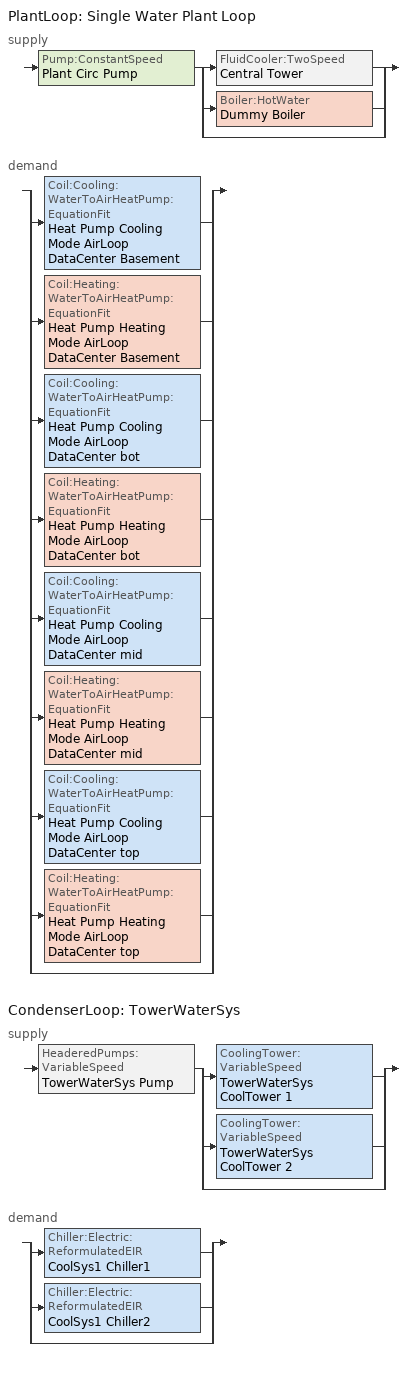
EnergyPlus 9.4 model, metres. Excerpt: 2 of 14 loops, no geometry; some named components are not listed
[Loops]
PlantLoop 'Single Water Plant Loop'
 supply: Pump:ConstantSpeed 'Plant Circ Pump' > split
  | FluidCooler:TwoSpeed 'Central Tower'
  | Boiler:HotWater 'Dummy Boiler'
  | bypass
 demand: split
  | Coil:Cooling:WaterToAirHeatPump:EquationFit 'Heat Pump Cooling Mode AirLoop DataCenter Basement'
  | Coil:Heating:WaterToAirHeatPump:EquationFit 'Heat Pump Heating Mode AirLoop DataCenter Basement'
  | Coil:Cooling:WaterToAirHeatPump:EquationFit 'Heat Pump Cooling Mode AirLoop DataCenter bot'
  | Coil:Heating:WaterToAirHeatPump:EquationFit 'Heat Pump Heating Mode AirLoop DataCenter bot'
  | Coil:Cooling:WaterToAirHeatPump:EquationFit 'Heat Pump Cooling Mode AirLoop DataCenter mid'
  | Coil:Heating:WaterToAirHeatPump:EquationFit 'Heat Pump Heating Mode AirLoop DataCenter mid'
  | Coil:Cooling:WaterToAirHeatPump:EquationFit 'Heat Pump Cooling Mode AirLoop DataCenter top'
  | Coil:Heating:WaterToAirHeatPump:EquationFit 'Heat Pump Heating Mode AirLoop DataCenter top'
  | bypass
CondenserLoop 'TowerWaterSys'
 supply: HeaderedPumps:VariableSpeed 'TowerWaterSys Pump' > split
  | CoolingTower:VariableSpeed 'TowerWaterSys CoolTower 1'
  | CoolingTower:VariableSpeed 'TowerWaterSys CoolTower 2'
  | bypass
 demand: split
  | Chiller:Electric:ReformulatedEIR 'CoolSys1 Chiller1'
  | Chiller:Electric:ReformulatedEIR 'CoolSys1 Chiller2'
  | bypass
[Sizing:Plant]
Name | Loop Type | Design Loop Exit Temperature {C} | Loop Design Temperature Difference {deltaC} | Sizing Option | Zone Timesteps in Averaging Window | Coincident Sizing Factor Mode
TowerWaterSys | Condenser | 29.4444 | 5.55556 | Coincident | 6 | GlobalCoolingSizingFactor
Single Water Plant Loop | Heating | 39 | 11
[Coil:Cooling:WaterToAirHeatPump:EquationFit] Rated Air Flow Rate {m3/s}=autosize; Rated Water Flow Rate {m3/s}=autosize; Gross Rated Total Cooling Capacity {W}=autosize; Gross Rated Sensible Cooling Capacity {W}=autosize; Total Cooling Capacity Coefficient 1=-4.30267; Total Cooling Capacity Coefficient 2=7.18537; Total Cooling Capacity Coefficient 3=-2.23947; Total Cooling Capacity Coefficient 4=0.139996; Total Cooling Capacity Coefficient 5=0.10266; Sensible Cooling Capacity Coefficient 1=6.00194; Sensible Cooling Capacity Coefficient 2=22.6301; Sensible Cooling Capacity Coefficient 3=-26.7961; Sensible Cooling Capacity Coefficient 4=-1.72375; Sensible Cooling Capacity Coefficient 5=0.490645; Sensible Cooling Capacity Coefficient 6=0.0693119; Cooling Power Consumption Coefficient 1=-5.67776; Cooling Power Consumption Coefficient 2=0.438988; Cooling Power Consumption Coefficient 3=5.84528; Cooling Power Consumption Coefficient 4=0.141606; Cooling Power Consumption Coefficient 5=-0.168728; Nominal Time for Condensate Removal to Begin {s}=0; Ratio of Initial Moisture Evaporation Rate and Steady State Latent Capacity=0
Name | Gross Rated Cooling COP {W/W}
Heat Pump Cooling Mode AirLoop DataCenter Basement | 3.56244
Heat Pump Cooling Mode AirLoop DataCenter bot; Heat Pump Cooling Mode AirLoop DataCenter mid; Heat Pump Cooling Mode AirLoop DataCenter top | 3.70227
[Coil:Heating:WaterToAirHeatPump:EquationFit] Rated Air Flow Rate {m3/s}=autosize; Rated Water Flow Rate {m3/s}=autosize; Gross Rated Heating Capacity {W}=autosize; Gross Rated Heating COP {W/W}=4.2; Heating Capacity Coefficient 1=0.237847; Heating Capacity Coefficient 2=-3.35824; Heating Capacity Coefficient 3=3.8064; Heating Capacity Coefficient 4=0.1792; Heating Capacity Coefficient 5=0.128607; Heating Power Consumption Coefficient 1=-3.79176; Heating Power Consumption Coefficient 2=3.38799; Heating Power Consumption Coefficient 3=1.50226; Heating Power Consumption Coefficient 4=-0.177654; Heating Power Consumption Coefficient 5=-0.10308
Heat Pump HEATING Mode AirLoop DataCenter Basement; Heat Pump HEATING Mode AirLoop DataCenter bot; Heat Pump HEATING Mode AirLoop DataCenter mid; Heat Pump HEATING Mode AirLoop DataCenter top
[Pump:ConstantSpeed]
Plant Circ Pump: Design Flow Rate {m3/s}=autosize; Design Pump Head {Pa}=179045; Design Power Consumption {W}=autosize; Motor Efficiency=0.9; Fraction of Motor Inefficiencies to Fluid Stream=0; Pump Control Type=Intermittent
[HeaderedPumps:VariableSpeed]
TowerWaterSys Pump: Total Design Flow Rate {m3/s}=AUTOSIZE; Number of Pumps in Bank=2; Flow Sequencing Control Scheme=SEQUENTIAL; Design Pump Head {Pa}=179344; Design Power Consumption {W}=autosize; Motor Efficiency=0.9; Fraction of Motor Inefficiencies to Fluid Stream=0; Coefficient 1 of the Part Load Performance Curve=0; Coefficient 2 of the Part Load Performance Curve=0.0216; Coefficient 3 of the Part Load Performance Curve=-0.0325; Coefficient 4 of the Part Load Performance Curve=1.0095; Minimum Flow Rate Fraction=0; Pump Control Type=Intermittent
[Boiler:HotWater]
Dummy Boiler: Fuel Type=NaturalGas; Nominal Capacity {W}=93894.07; Nominal Thermal Efficiency=0.8; Efficiency Curve Temperature Evaluation Variable=LeavingBoiler; Normalized Boiler Efficiency Curve=Dummy Boiler Efficiency Curve; Design Water Flow Rate {m3/s}=autosize; Minimum Part Load Ratio=0; Maximum Part Load Ratio=1.2; Optimum Part Load Ratio=1; Water Outlet Upper Temperature Limit {C}=95; Boiler Flow Mode=ConstantFlow
[CoolingTower:VariableSpeed] Model Type=CoolToolsCrossFlow; Design Inlet Air Wet-Bulb Temperature {C}=25; Design Approach Temperature {deltaC}=4.44444; Design Range Temperature {deltaC}=5.55556; Design Water Flow Rate {m3/s}=0.057018; Design Air Flow Rate {m3/s}=autosize; Design Fan Power {W}=20151.7; Fan Power Ratio Function of Air Flow Rate Ratio Curve=Tower_Fan_Curve; Minimum Air Flow Rate Ratio=0.2; Fraction of Tower Capacity in Free Convection Regime=0.125; Number of Cells=2; Cell Control=MaximalCell; Sizing Factor=1
TowerWaterSys CoolTower 1; TowerWaterSys CoolTower 2
[FluidCooler:TwoSpeed]
Central Tower: Performance Input Method=NominalCapacity; Low Fan Speed U-Factor Times Area Sizing Factor=0.6; High Speed Nominal Capacity {W}=582060; Low Speed Nominal Capacity {W}=291030; Low Speed Nominal Capacity Sizing Factor=0.5; Design Entering Water Temperature {C}=51.67; Design Entering Air Temperature {C}=35; Design Entering Air Wet-bulb Temperature {C}=25.6; Design Water Flow Rate {m3/s}=autosize; High Fan Speed Air Flow Rate {m3/s}=autosize; High Fan Speed Fan Power {W}=49248.3; Low Fan Speed Air Flow Rate {m3/s}=autocalculate; Low Fan Speed Air Flow Rate Sizing Factor=0.5; Low Fan Speed Fan Power {W}=autocalculate; Low Fan Speed Fan Power Sizing Factor=0.16
[PlantLoop]
Single Water Plant Loop: Fluid Type=UserDefinedFluidType; User Defined Fluid Type=EthyleneGlycol40Percent; Plant Equipment Operation Scheme=Plant Loop Operation; Maximum Loop Temperature {C}=35; Minimum Loop Temperature {C}=10; Maximum Loop Flow Rate {m3/s}=autosize; Minimum Loop Flow Rate {m3/s}=0; Plant Loop Volume {m3}=autocalculate; Load Distribution Scheme=SequentialLoad; Plant Loop Demand Calculation Scheme=DualSetpointDeadband
[CondenserLoop]
TowerWaterSys: Fluid Type=Water; Condenser Equipment Operation Scheme=TowerWaterSys Loop Operation Scheme List; Maximum Loop Temperature {C}=80; Minimum Loop Temperature {C}=5; Maximum Loop Flow Rate {m3/s}=AUTOSIZE; Minimum Loop Flow Rate {m3/s}=0; Condenser Loop Volume {m3}=AUTOSIZE; Load Distribution Scheme=SequentialLoad
[CondenserEquipmentList]
TowerWaterSys Equipment List 1: TowerWaterSys CoolTower 1
TowerWaterSys Equipment List 2: TowerWaterSys CoolTower 1, TowerWaterSys CoolTower 2
[PlantEquipmentOperation:CoolingLoad]
TowerWaterSys Operation Scheme: Load Range 1 Lower Limit {W}=0; Load Range 1 Upper Limit {W}=1.38659e+06; Range 1 Equipment List=TowerWaterSys Equipment List 1; Load Range 2 Lower Limit {W}=1.38659e+06; Load Range 2 Upper Limit {W}=100000000000000; Range 2 Equipment List=TowerWaterSys Equipment List 2
[PlantEquipmentOperation:ComponentSetpoint]
WSHPPlant Operation Scheme: Equipment 1=Central Tower; Component 1 Flow Rate {m3/s}=autosize; Operation 1 Type=Cooling; Equipment 2=Dummy Boiler; Component 2 Flow Rate {m3/s}=autosize; Operation 2 Type=Heating
[PlantEquipmentOperationSchemes]
Plant Loop Operation: Control Scheme 1=WSHPPlant Operation Scheme; Control Scheme 1 Schedule=Always_On
[CondenserEquipmentOperationSchemes]
TowerWaterSys Loop Operation Scheme List: Control Scheme 1=TowerWaterSys Operation Scheme; Control Scheme 1 Schedule=PlantOnSched
[EnergyManagementSystem:Sensor]
Name | Output:Variable or Output:Meter Index Key | Output:Variable or Output:Meter
DataCenter_FanMassFlow | AirLoop DataCenter Basement Supply Fan Outlet | System Node Mass Flow Rate
DataCenter_CLG_SP | Cooling Coil Air Outlet Node AirLoop DataCenter Basement | System Node Setpoint Temperature
Tower_PumpMassFlow | TowerWaterSys Supply Inlet Node | System Node Mass Flow Rate
[SetpointManager:Scheduled]
TowerWaterSystem Loop Setpoint Manager: Control Variable=Temperature; Schedule=Tower-Loop-Temp-Schedule; Setpoint Node or NodeList=TowerWaterSys Supply Outlet Node
[SetpointManager:Scheduled:DualSetpoint]
Water Loop Setpoint Manager: Control Variable=Temperature; High Setpoint Schedule=PLANT LOOP HIGH TEMP SCHEDULE; Low Setpoint Schedule=PLANT LOOP LOW TEMP SCHEDULE; Setpoint Node or NodeList=Plant Supply Outlet Node
[Schedule:Compact]
ALWAYS_ON; PlantOnSched: Through: 12/31, For: AllDays, Until: 24:00, 1
Tower-Loop-Temp-Schedule: Through: 12/31, For: AllDays, Until: 24:00, 21.1
PLANT LOOP HIGH TEMP SCHEDULE: Through: 12/31, For: Alldays, Until: 24:00, 18.33
PLANT LOOP LOW TEMP SCHEDULE: Through: 12/31, For: Alldays, Until: 24:00, 5
[Curve:Quadratic]
Dummy Boiler Efficiency Curve: Coefficient1 Constant=1; Coefficient2 x=0; Coefficient3 x**2=0; Minimum Value of x=0; Maximum Value of x=1
[Curve:Cubic]
Tower_Fan_Curve: Coefficient1 Constant=0; Coefficient2 x=0; Coefficient3 x**2=0; Coefficient4 x**3=1; Minimum Value of x=0; Maximum Value of x=1
